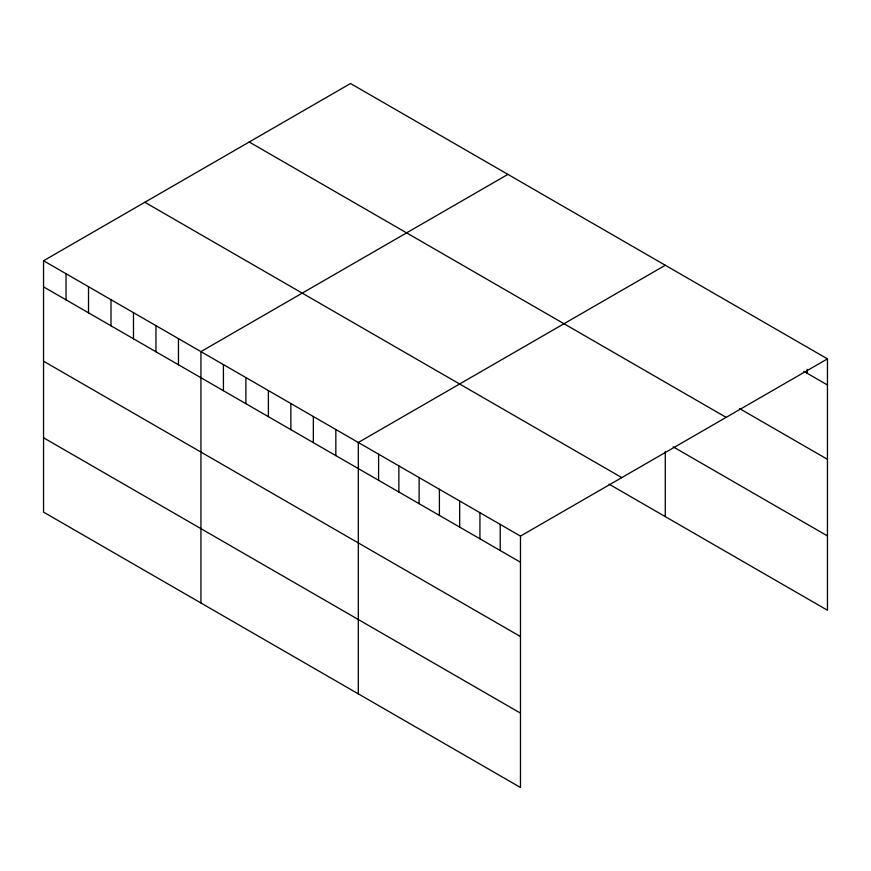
<?xml version="1.0" encoding="UTF-8"?>
<svg xmlns="http://www.w3.org/2000/svg" width="871" height="871" viewBox="0 0 871 871"><rect width="100%" height="100%" fill="white"/><g stroke="black" fill="none" stroke-linecap="round" stroke-linejoin="round"><path stroke-width="1.31" d="M43.55 260.756L520.477 536.101L520.477 787.482L43.55 512.126L43.55 260.756L350.523 83.518L827.45 358.874L827.45 610.244L609.09 484.178M507.913 174.385L200.94 351.612L200.94 602.993M665.292 265.252L358.319 442.479L358.319 693.86M520.477 536.101L827.45 358.874M803.802 371.329L827.45 384.982M739.621 408.608L827.45 459.322M249.226 142.006L726.153 417.361M673.174 446.845L827.45 535.915M144.847 202.268L621.774 477.613M43.55 286.864L520.477 562.22M43.55 361.204L520.477 636.549M43.55 437.786L520.477 713.142M807.177 369.369L807.177 373.278M665.292 451.418L665.292 516.634M500.204 524.396L500.204 550.516M479.932 512.692L479.932 538.811M459.67 500.988L459.67 527.107M439.398 489.295L439.398 515.403M419.125 477.591L419.125 503.699M398.864 465.887L398.864 491.995M378.591 454.183L378.591 480.302M335.836 429.501L335.836 455.609M313.353 416.523L313.353 442.631M290.87 403.534L290.87 429.653M268.388 390.556L268.388 416.676M245.905 377.579L245.905 403.687M223.422 364.601L223.422 390.709M178.457 338.634L178.457 364.753M155.963 325.656L155.963 351.764M133.481 312.678L133.481 338.786M110.998 299.689L110.998 325.808M88.515 286.711L88.515 312.831M66.033 273.734L66.033 299.842"/></g></svg>
